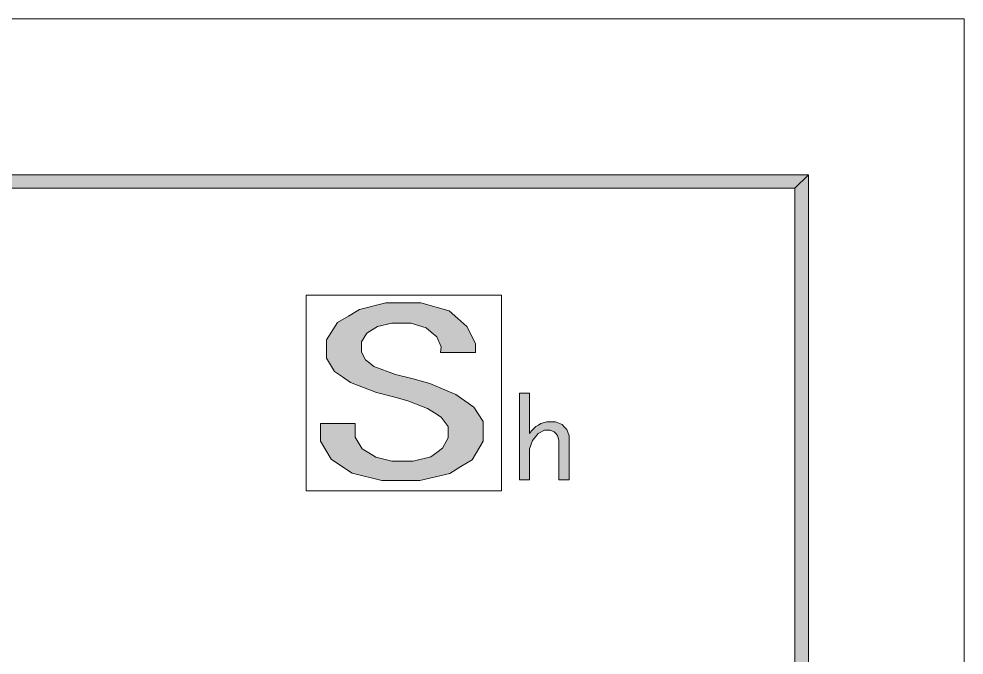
# Model space of a CAD drawing. Header units: millimetres. Extents: x 803 to 707111, y 130 to 2706464.
# Drawn here: x 700132 to 707111, y 2701769 to 2706464 of the extents above; entities that cross this region are included whole.
import ezdxf

# ---------------------------------------------------------------- set-up
doc = ezdxf.new("R2010")
doc.units = ezdxf.units.MM

msp = doc.modelspace()

# ---------------------------------------------------------------- hatches: boundary and pattern name
h = msp.add_hatch(color=0)
h.dxf.hatch_style = 2
h.paths.add_polyline_path([(705960.9, 2705313.9), (705860.9, 2705213.8), (609249, 2705213.8), (609149.4, 2705313.9)])
h = msp.add_hatch(color=0)
h.dxf.hatch_style = 2
h.paths.add_polyline_path([(705960.9, 2636339.7), (705860.9, 2636439.8), (705860.9, 2705213.8), (705960.9, 2705313.9)])
h = msp.add_hatch(color=0)
h.dxf.hatch_style = 2
h.paths.add_polyline_path([(703558.7, 2703432.5), (703558.7, 2703346.6), (703477.6, 2703209.7), (703396, 2703159.4), (703314.9, 2703108.8), (703092.9, 2703058.1), (702952.5, 2703058.1), (702812.5, 2703058.1), (702593.6, 2703110.9), (702515, 2703163.3), (702436.4, 2703215.7), (702357.9, 2703346.6), (702357.9, 2703425.2), (702357.9, 2703477.6), (702615.9, 2703477.6), (702615.9, 2703432.5), (702615.9, 2703376.3), (702666.6, 2703290.4), (702716.8, 2703260.3), (702767.5, 2703230.3), (702885.5, 2703200.6), (702952.5, 2703200.6), (703042.7, 2703200.6), (703174.5, 2703232.4), (703216.6, 2703264.2), (703258.6, 2703296), (703300.7, 2703372.8), (703300.7, 2703417.5), (703300.7, 2703454.8), (703250, 2703524.4), (703199.8, 2703556.1), (703149.1, 2703587.9), (703003.2, 2703645.9), (702907.9, 2703672.1), (702773, 2703705.6), (702579.4, 2703780.7), (702520.6, 2703821.9), (702461.8, 2703862.7), (702402.5, 2703960.2), (702402.5, 2704016.4), (702402.5, 2704095), (702484.1, 2704222.1), (702565.2, 2704270.6), (702646.8, 2704319.5), (702840.4, 2704368), (702952.5, 2704368), (703098.5, 2704368), (703309.3, 2704310.1), (703373.7, 2704252.1), (703438.1, 2704194.2), (703502.9, 2704068.8), (703502.9, 2704001.4), (703244.5, 2704001.4), (703250, 2704042.6), (703216.6, 2704117.3), (703177.1, 2704151.2), (703138, 2704184.7), (703025.5, 2704218.2), (702952.5, 2704218.2), (702885.5, 2704218.2), (702778.6, 2704194.2), (702739.6, 2704169.7), (702700.1, 2704145.2), (702661, 2704079.9), (702661, 2704038.7), (702661, 2704005.2), (702691.9, 2703947.3), (702722.4, 2703922.8), (702753.3, 2703898.3), (702913.4, 2703840.4), (703042.7, 2703806.9), (703165.9, 2703773), (703356.9, 2703692.7), (703424.4, 2703645.9), (703491.8, 2703599.1), (703558.7, 2703492.6)])
h = msp.add_hatch(color=0)
h.dxf.hatch_style = 2
h.paths.add_polyline_path([(704193.7, 2703062.4), (704119, 2703062.4), (704119, 2703332), (704119, 2703354.4), (704107.9, 2703390), (704096.7, 2703402.9), (704085.1, 2703416.2), (704055.5, 2703429.1), (704036.6, 2703429.1), (704012.6, 2703429.1), (703966.6, 2703403.7), (703945.1, 2703378.8), (703923.3, 2703353.5), (703901.8, 2703290.8), (703901.8, 2703253.5), (703901.8, 2703062.4), (703827.1, 2703062.4), (703827.1, 2703702.1), (703901.8, 2703702.1), (703901.8, 2703402.9), (703916.8, 2703423.5), (703949.9, 2703455.3), (703967.5, 2703466.4), (703985.1, 2703477.6), (704031, 2703489.2), (704058.9, 2703489.2), (704092.8, 2703489.2), (704143.5, 2703470.3), (704160.3, 2703451.4), (704177, 2703432.9), (704193.7, 2703386.1), (704193.7, 2703358.2)])

# ---------------------------------------------------------------- linework, layer by layer
at = {"color": 0, "lineweight": 0}
for points in [[(707110.7, 2635190), (707110.7, 2706463.7), (606199.4, 2706463.7), (606199.4, 2635190)], [(705960.9, 2705313.9), (705860.9, 2705213.8), (609249, 2705213.8), (609149.4, 2705313.9)], [(705960.9, 2636339.7), (705860.9, 2636439.8), (705860.9, 2705213.8), (705960.9, 2705313.9)], [(702253.1, 2704425.1), (703696.1, 2704425.1), (703696.1, 2702981.7), (702253.1, 2702981.7)], [(703558.7, 2703432.5), (703558.7, 2703346.6), (703477.6, 2703209.7), (703396, 2703159.4), (703314.9, 2703108.8), (703092.9, 2703058.1), (702952.5, 2703058.1), (702812.5, 2703058.1), (702593.6, 2703110.9), (702515, 2703163.3), (702436.4, 2703215.7), (702357.9, 2703346.6), (702357.9, 2703425.2), (702357.9, 2703477.6), (702615.9, 2703477.6), (702615.9, 2703432.5), (702615.9, 2703376.3), (702666.6, 2703290.4), (702716.8, 2703260.3), (702767.5, 2703230.3), (702885.5, 2703200.6), (702952.5, 2703200.6), (703042.7, 2703200.6), (703174.5, 2703232.4), (703216.6, 2703264.2), (703258.6, 2703296), (703300.7, 2703372.8), (703300.7, 2703417.5), (703300.7, 2703454.8), (703250, 2703524.4), (703199.8, 2703556.1), (703149.1, 2703587.9), (703003.2, 2703645.9), (702907.9, 2703672.1), (702773, 2703705.6), (702579.4, 2703780.7), (702520.6, 2703821.9), (702461.8, 2703862.7), (702402.5, 2703960.2), (702402.5, 2704016.4), (702402.5, 2704095), (702484.1, 2704222.1), (702565.2, 2704270.6), (702646.8, 2704319.5), (702840.4, 2704368), (702952.5, 2704368), (703098.5, 2704368), (703309.3, 2704310.1), (703373.7, 2704252.1), (703438.1, 2704194.2), (703502.9, 2704068.8), (703502.9, 2704001.4), (703244.5, 2704001.4), (703250, 2704042.6), (703216.6, 2704117.3), (703177.1, 2704151.2), (703138, 2704184.7), (703025.5, 2704218.2), (702952.5, 2704218.2), (702885.5, 2704218.2), (702778.6, 2704194.2), (702739.6, 2704169.7), (702700.1, 2704145.2), (702661, 2704079.9), (702661, 2704038.7), (702661, 2704005.2), (702691.9, 2703947.3), (702722.4, 2703922.8), (702753.3, 2703898.3), (702913.4, 2703840.4), (703042.7, 2703806.9), (703165.9, 2703773), (703356.9, 2703692.7), (703424.4, 2703645.9), (703491.8, 2703599.1), (703558.7, 2703492.6)], [(704193.7, 2703062.4), (704119, 2703062.4), (704119, 2703332), (704119, 2703354.4), (704107.9, 2703390), (704096.7, 2703402.9), (704085.1, 2703416.2), (704055.5, 2703429.1), (704036.6, 2703429.1), (704012.6, 2703429.1), (703966.6, 2703403.7), (703945.1, 2703378.8), (703923.3, 2703353.5), (703901.8, 2703290.8), (703901.8, 2703253.5), (703901.8, 2703062.4), (703827.1, 2703062.4), (703827.1, 2703702.1), (703901.8, 2703702.1), (703901.8, 2703402.9), (703916.8, 2703423.5), (703949.9, 2703455.3), (703967.5, 2703466.4), (703985.1, 2703477.6), (704031, 2703489.2), (704058.9, 2703489.2), (704092.8, 2703489.2), (704143.5, 2703470.3), (704160.3, 2703451.4), (704177, 2703432.9), (704193.7, 2703386.1), (704193.7, 2703358.2)]]:
    msp.add_lwpolyline(points, close=True, dxfattribs=at)

doc.saveas('drawing.dxf')
